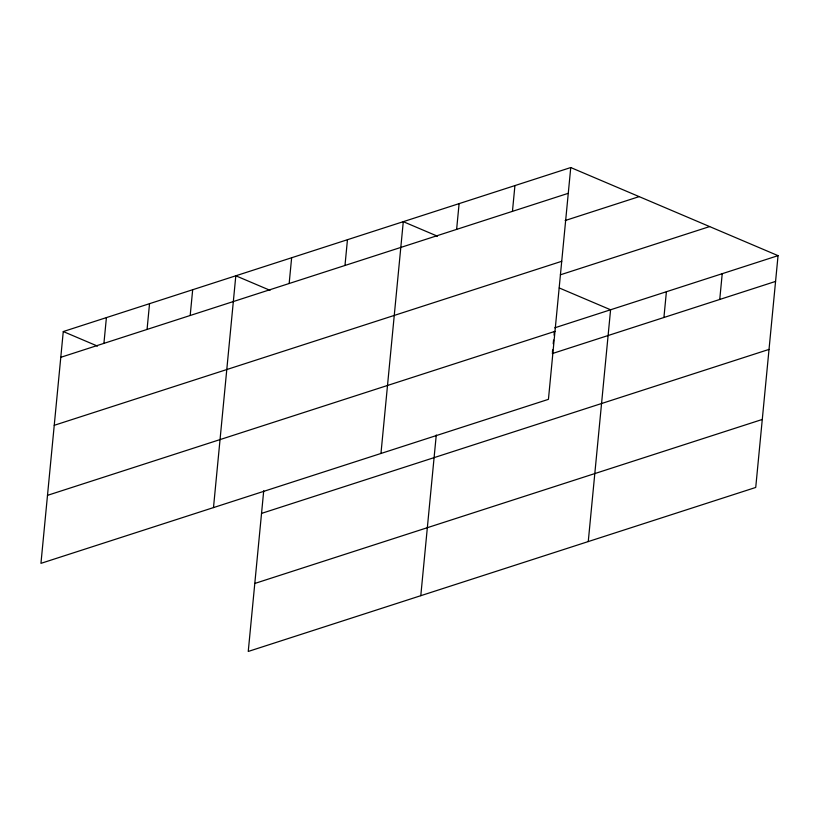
<?xml version="1.0" encoding="UTF-8"?>
<svg xmlns="http://www.w3.org/2000/svg" width="819" height="819" viewBox="0 0 819 819"><rect width="100%" height="100%" fill="white"/><g stroke="black" fill="none" stroke-linecap="round" stroke-linejoin="round"><path stroke-width="1.23" d="M570.751 167.547L63.268 331.552L40.95 563.349L548.433 399.344L570.751 167.547L778.05 255.651L755.732 487.448L248.249 651.453L263.718 490.745M103.921 343.366L106.409 317.608M147.062 329.433L149.539 303.665M190.192 315.489L192.68 289.731M213.493 507.585L235.811 275.788L270.014 290.325M289.158 283.507L291.636 257.75M344.983 265.469L347.461 239.711M380.958 453.47L403.286 221.673L437.489 236.21M420.792 595.689L436.271 434.981M456.623 229.392L459.101 203.634M512.448 211.353L514.926 185.596M552.395 352.344L552.63 349.897M553.224 343.765L553.572 340.08M554.053 335.176L554.402 331.49M588.257 541.574L610.585 309.777L559.275 287.971M663.922 317.496L666.4 291.738M719.747 299.457L722.225 273.689M60.79 357.309L568.273 193.315M565.13 220.546L639.158 196.621M54.238 425.307L561.721 261.302M560.38 274.815L709.643 226.576M554.76 327.815L778.05 255.651M47.492 495.352L554.975 331.357M552.282 353.573L775.573 281.419M261.537 513.4L769.021 349.406M254.791 583.456L762.274 419.461M63.268 331.552L97.471 346.089"/></g></svg>
